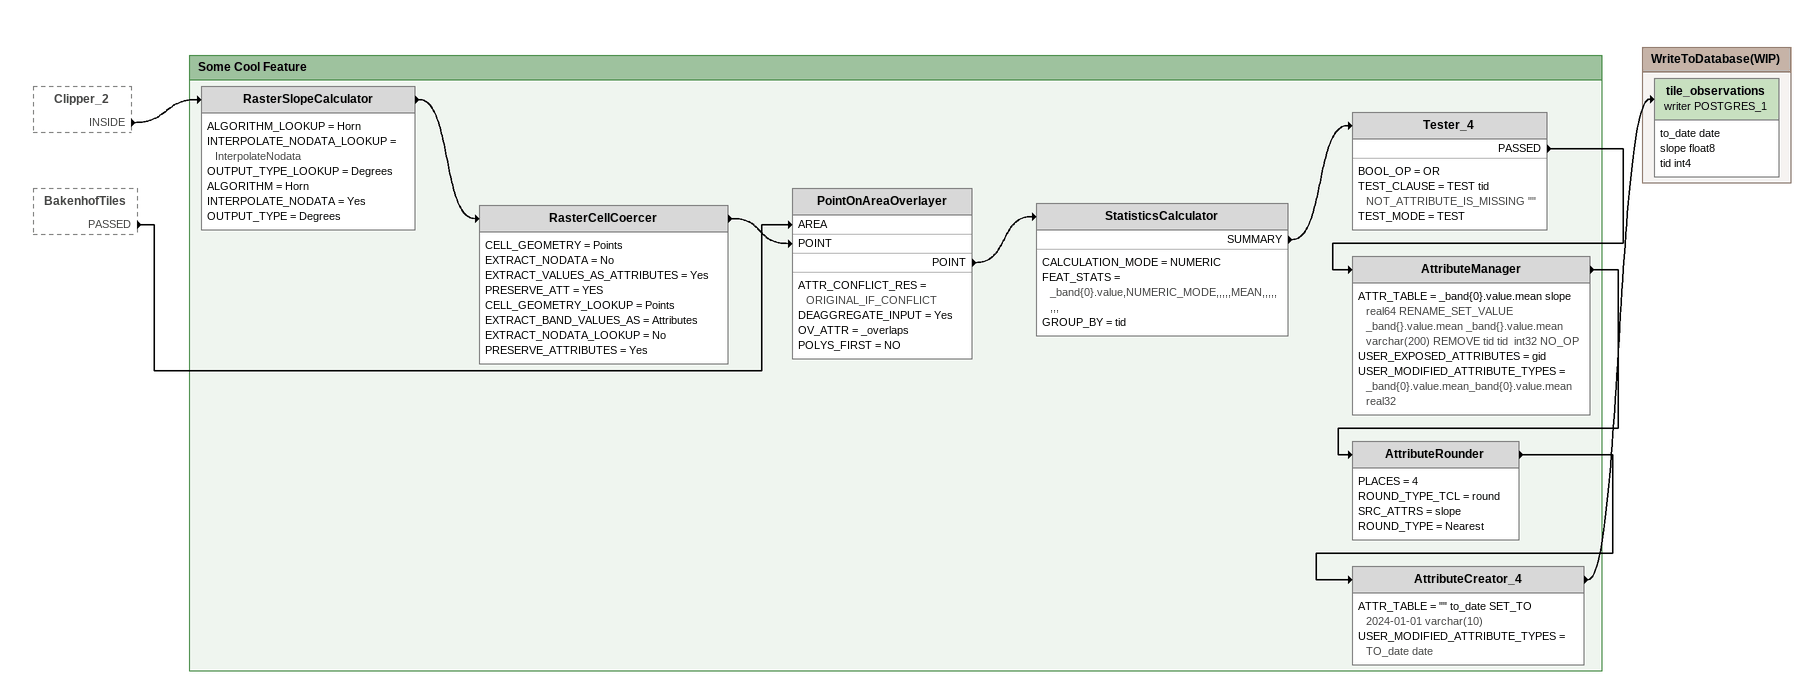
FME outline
Clipper_2 [outside]
    INSIDE -> RasterSlopeCalculator
BakenhofTiles [outside]
    PASSED -> PointOnAreaOverlayer [AREA]

Bookmark: Some Cool Feature
RasterSlopeCalculator
    ALGORITHM_LOOKUP = Horn
    INTERPOLATE_NODATA_LOOKUP = InterpolateNodata
    OUTPUT_TYPE_LOOKUP = Degrees
    ALGORITHM = Horn
    INTERPOLATE_NODATA = Yes
    OUTPUT_TYPE = Degrees
    -> RasterCellCoercer
RasterCellCoercer
    CELL_GEOMETRY = Points
    EXTRACT_NODATA = No
    EXTRACT_VALUES_AS_ATTRIBUTES = Yes
    PRESERVE_ATT = YES
    CELL_GEOMETRY_LOOKUP = Points
    EXTRACT_BAND_VALUES_AS = Attributes
    EXTRACT_NODATA_LOOKUP = No
    PRESERVE_ATTRIBUTES = Yes
    -> PointOnAreaOverlayer [POINT]
PointOnAreaOverlayer
    ATTR_CONFLICT_RES = ORIGINAL_IF_CONFLICT
    DEAGGREGATE_INPUT = Yes
    OV_ATTR = _overlaps
    POLYS_FIRST = NO
    POINT -> StatisticsCalculator
StatisticsCalculator
    CALCULATION_MODE = NUMERIC
    FEAT_STATS = _band{0}.value,NUMERIC_MODE,,,,,MEAN,,,,,,,,
    GROUP_BY = tid
    SUMMARY -> Tester_4
Tester_4
    BOOL_OP = OR
    TEST_CLAUSE = TEST tid NOT_ATTRIBUTE_IS_MISSING ""
    TEST_MODE = TEST
    PASSED -> AttributeManager
AttributeManager
    ATTR_TABLE = _band{0}.value.mean slope  real64 RENAME_SET_VALUE _band{}.value.mean _band{}.value.mean  varchar(200) REMOVE tid tid  int32 NO_OP
    USER_EXPOSED_ATTRIBUTES = gid
    USER_MODIFIED_ATTRIBUTE_TYPES = _band{0}.value.mean_band{0}.value.mean real32
    -> AttributeRounder
AttributeRounder
    PLACES = 4
    ROUND_TYPE_TCL = round
    SRC_ATTRS = slope
    ROUND_TYPE = Nearest
    -> AttributeCreator_4
AttributeCreator_4
    ATTR_TABLE = "" to_date SET_TO 2024-01-01 varchar(10)
    USER_MODIFIED_ATTRIBUTE_TYPES = TO_date date
    -> tile_observations (writer POSTGRES_1)

Bookmark: WriteToDatabase(WIP)
tile_observations (writer POSTGRES_1)
    attributes: to_date date, slope float8, tid int4
